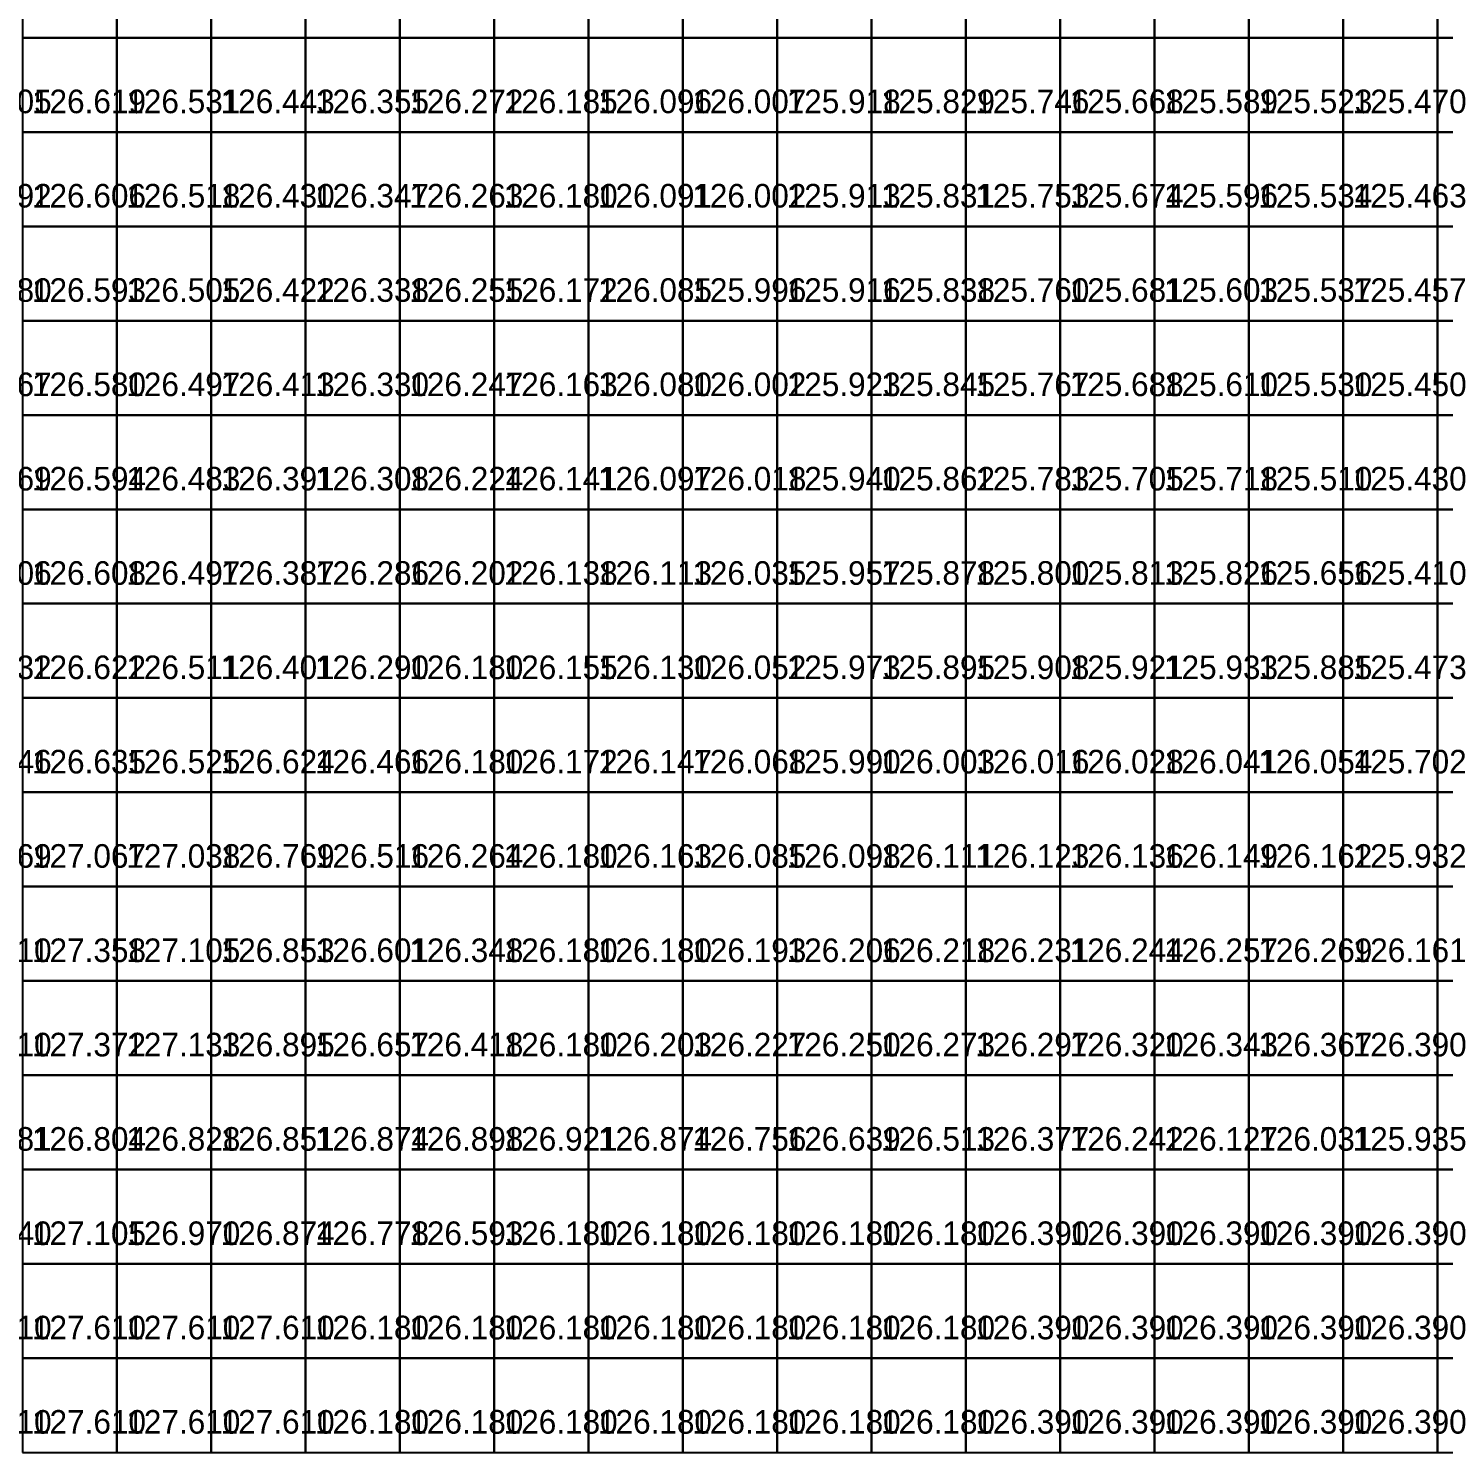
# Model space of a CAD drawing. Header units: metres. Extents: x 287857 to 287978, y 62957 to 63018.
# Drawn here: x 287947.99 to 287962.99, y 62956.83 to 62971.93 of the extents above; entities that cross this region are included whole.
import ezdxf

# ---------------------------------------------------------------- set-up
doc = ezdxf.new("R2010")
doc.units = ezdxf.units.M
for name, color, linetype, true_color in [('SURVEY-INTERP', 7, 'Continuous', 0x94a3b8), ('SURVEY-LEVEL-TXT', 7, 'Continuous', 0x4ade80), ('SURVEY-REAL', 7, 'Continuous', 0x4ade80)]:
    doc.layers.add(name, color=color, linetype=linetype, true_color=true_color)

msp = doc.modelspace()

# ---------------------------------------------------------------- linework, layer by layer
at = {"layer": 'SURVEY-INTERP'}
for points in [[(287947.925, 62971.831, 126.631), (287948.925, 62971.831, 126.631), (287948.925, 62972.831, 126.631), (287947.925, 62972.831, 126.631), (287947.925, 62971.831, 126.631)], [(287948.925, 62971.831, 126.544), (287949.925, 62971.831, 126.544), (287949.925, 62972.831, 126.544), (287948.925, 62972.831, 126.544), (287948.925, 62971.831, 126.544)], [(287949.925, 62971.831, 126.456), (287950.925, 62971.831, 126.456), (287950.925, 62972.831, 126.456), (287949.925, 62972.831, 126.456), (287949.925, 62971.831, 126.456)], [(287950.925, 62971.831, 126.368), (287951.925, 62971.831, 126.368), (287951.925, 62972.831, 126.368), (287950.925, 62972.831, 126.368), (287950.925, 62971.831, 126.368)], [(287952.925, 62971.831, 126.191), (287953.925, 62971.831, 126.191), (287953.925, 62972.831, 126.191), (287952.925, 62972.831, 126.191), (287952.925, 62971.831, 126.191)], [(287953.925, 62971.831, 126.102), (287954.925, 62971.831, 126.102), (287954.925, 62972.831, 126.102), (287953.925, 62972.831, 126.102), (287953.925, 62971.831, 126.102)], [(287954.925, 62971.831, 126.013), (287955.925, 62971.831, 126.013), (287955.925, 62972.831, 126.013), (287954.925, 62972.831, 126.013), (287954.925, 62971.831, 126.013)], [(287955.925, 62971.831, 125.924), (287956.925, 62971.831, 125.924), (287956.925, 62972.831, 125.924), (287955.925, 62972.831, 125.924), (287955.925, 62971.831, 125.924)], [(287956.925, 62971.831, 125.835), (287957.925, 62971.831, 125.835), (287957.925, 62972.831, 125.835), (287956.925, 62972.831, 125.835), (287956.925, 62971.831, 125.835)], [(287957.925, 62971.831, 125.746), (287958.925, 62971.831, 125.746), (287958.925, 62972.831, 125.746), (287957.925, 62972.831, 125.746), (287957.925, 62971.831, 125.746)], [(287958.925, 62971.831, 125.661), (287959.925, 62971.831, 125.661), (287959.925, 62972.831, 125.661), (287958.925, 62972.831, 125.661), (287958.925, 62971.831, 125.661)], [(287959.925, 62971.831, 125.582), (287960.925, 62971.831, 125.582), (287960.925, 62972.831, 125.582), (287959.925, 62972.831, 125.582), (287959.925, 62971.831, 125.582)], [(287960.925, 62971.831, 125.512), (287961.925, 62971.831, 125.512), (287961.925, 62972.831, 125.512), (287960.925, 62972.831, 125.512), (287960.925, 62971.831, 125.512)], [(287962.925, 62971.831, 125.382), (287963.925, 62971.831, 125.382), (287963.925, 62972.831, 125.382), (287962.925, 62972.831, 125.382), (287962.925, 62971.831, 125.382)], [(287947.925, 62970.831, 126.619), (287948.925, 62970.831, 126.619), (287948.925, 62971.831, 126.619), (287947.925, 62971.831, 126.619), (287947.925, 62970.831, 126.619)], [(287948.925, 62970.831, 126.531), (287949.925, 62970.831, 126.531), (287949.925, 62971.831, 126.531), (287948.925, 62971.831, 126.531), (287948.925, 62970.831, 126.531)], [(287949.925, 62970.831, 126.443), (287950.925, 62970.831, 126.443), (287950.925, 62971.831, 126.443), (287949.925, 62971.831, 126.443), (287949.925, 62970.831, 126.443)], [(287950.925, 62970.831, 126.355), (287951.925, 62970.831, 126.355), (287951.925, 62971.831, 126.355), (287950.925, 62971.831, 126.355), (287950.925, 62970.831, 126.355)], [(287951.925, 62970.831, 126.272), (287952.925, 62970.831, 126.272), (287952.925, 62971.831, 126.272), (287951.925, 62971.831, 126.272), (287951.925, 62970.831, 126.272)], [(287952.925, 62970.831, 126.185), (287953.925, 62970.831, 126.185), (287953.925, 62971.831, 126.185), (287952.925, 62971.831, 126.185), (287952.925, 62970.831, 126.185)], [(287953.925, 62970.831, 126.096), (287954.925, 62970.831, 126.096), (287954.925, 62971.831, 126.096), (287953.925, 62971.831, 126.096), (287953.925, 62970.831, 126.096)], [(287954.925, 62970.831, 126.007), (287955.925, 62970.831, 126.007), (287955.925, 62971.831, 126.007), (287954.925, 62971.831, 126.007), (287954.925, 62970.831, 126.007)], [(287955.925, 62970.831, 125.918), (287956.925, 62970.831, 125.918), (287956.925, 62971.831, 125.918), (287955.925, 62971.831, 125.918), (287955.925, 62970.831, 125.918)], [(287956.925, 62970.831, 125.829), (287957.925, 62970.831, 125.829), (287957.925, 62971.831, 125.829), (287956.925, 62971.831, 125.829), (287956.925, 62970.831, 125.829)], [(287957.925, 62970.831, 125.746), (287958.925, 62970.831, 125.746), (287958.925, 62971.831, 125.746), (287957.925, 62971.831, 125.746), (287957.925, 62970.831, 125.746)], [(287958.925, 62970.831, 125.668), (287959.925, 62970.831, 125.668), (287959.925, 62971.831, 125.668), (287958.925, 62971.831, 125.668), (287958.925, 62970.831, 125.668)], [(287959.925, 62970.831, 125.589), (287960.925, 62970.831, 125.589), (287960.925, 62971.831, 125.589), (287959.925, 62971.831, 125.589), (287959.925, 62970.831, 125.589)], [(287960.925, 62970.831, 125.523), (287961.925, 62970.831, 125.523), (287961.925, 62971.831, 125.523), (287960.925, 62971.831, 125.523), (287960.925, 62970.831, 125.523)], [(287962.925, 62970.831, 125.382), (287963.925, 62970.831, 125.382), (287963.925, 62971.831, 125.382), (287962.925, 62971.831, 125.382), (287962.925, 62970.831, 125.382)], [(287947.925, 62969.831, 126.606), (287948.925, 62969.831, 126.606), (287948.925, 62970.831, 126.606), (287947.925, 62970.831, 126.606), (287947.925, 62969.831, 126.606)], [(287948.925, 62969.831, 126.518), (287949.925, 62969.831, 126.518), (287949.925, 62970.831, 126.518), (287948.925, 62970.831, 126.518), (287948.925, 62969.831, 126.518)], [(287949.925, 62969.831, 126.43), (287950.925, 62969.831, 126.43), (287950.925, 62970.831, 126.43), (287949.925, 62970.831, 126.43), (287949.925, 62969.831, 126.43)], [(287950.925, 62969.831, 126.347), (287951.925, 62969.831, 126.347), (287951.925, 62970.831, 126.347), (287950.925, 62970.831, 126.347), (287950.925, 62969.831, 126.347)], [(287951.925, 62969.831, 126.263), (287952.925, 62969.831, 126.263), (287952.925, 62970.831, 126.263), (287951.925, 62970.831, 126.263), (287951.925, 62969.831, 126.263)], [(287952.925, 62969.831, 126.18), (287953.925, 62969.831, 126.18), (287953.925, 62970.831, 126.18), (287952.925, 62970.831, 126.18), (287952.925, 62969.831, 126.18)], [(287953.925, 62969.831, 126.091), (287954.925, 62969.831, 126.091), (287954.925, 62970.831, 126.091), (287953.925, 62970.831, 126.091), (287953.925, 62969.831, 126.091)], [(287954.925, 62969.831, 126.002), (287955.925, 62969.831, 126.002), (287955.925, 62970.831, 126.002), (287954.925, 62970.831, 126.002), (287954.925, 62969.831, 126.002)], [(287955.925, 62969.831, 125.913), (287956.925, 62969.831, 125.913), (287956.925, 62970.831, 125.913), (287955.925, 62970.831, 125.913), (287955.925, 62969.831, 125.913)], [(287956.925, 62969.831, 125.831), (287957.925, 62969.831, 125.831), (287957.925, 62970.831, 125.831), (287956.925, 62970.831, 125.831), (287956.925, 62969.831, 125.831)], [(287957.925, 62969.831, 125.753), (287958.925, 62969.831, 125.753), (287958.925, 62970.831, 125.753), (287957.925, 62970.831, 125.753), (287957.925, 62969.831, 125.753)], [(287958.925, 62969.831, 125.674), (287959.925, 62969.831, 125.674), (287959.925, 62970.831, 125.674), (287958.925, 62970.831, 125.674), (287958.925, 62969.831, 125.674)], [(287959.925, 62969.831, 125.596), (287960.925, 62969.831, 125.596), (287960.925, 62970.831, 125.596), (287959.925, 62970.831, 125.596), (287959.925, 62969.831, 125.596)], [(287960.925, 62969.831, 125.534), (287961.925, 62969.831, 125.534), (287961.925, 62970.831, 125.534), (287960.925, 62970.831, 125.534), (287960.925, 62969.831, 125.534)], [(287961.925, 62969.831, 125.463), (287962.925, 62969.831, 125.463), (287962.925, 62970.831, 125.463), (287961.925, 62970.831, 125.463), (287961.925, 62969.831, 125.463)], [(287962.925, 62969.831, 125.383), (287963.925, 62969.831, 125.383), (287963.925, 62970.831, 125.383), (287962.925, 62970.831, 125.383), (287962.925, 62969.831, 125.383)], [(287947.925, 62968.831, 126.593), (287948.925, 62968.831, 126.593), (287948.925, 62969.831, 126.593), (287947.925, 62969.831, 126.593), (287947.925, 62968.831, 126.593)], [(287948.925, 62968.831, 126.505), (287949.925, 62968.831, 126.505), (287949.925, 62969.831, 126.505), (287948.925, 62969.831, 126.505), (287948.925, 62968.831, 126.505)], [(287949.925, 62968.831, 126.422), (287950.925, 62968.831, 126.422), (287950.925, 62969.831, 126.422), (287949.925, 62969.831, 126.422), (287949.925, 62968.831, 126.422)], [(287950.925, 62968.831, 126.338), (287951.925, 62968.831, 126.338), (287951.925, 62969.831, 126.338), (287950.925, 62969.831, 126.338), (287950.925, 62968.831, 126.338)], [(287951.925, 62968.831, 126.255), (287952.925, 62968.831, 126.255), (287952.925, 62969.831, 126.255), (287951.925, 62969.831, 126.255), (287951.925, 62968.831, 126.255)], [(287952.925, 62968.831, 126.172), (287953.925, 62968.831, 126.172), (287953.925, 62969.831, 126.172), (287952.925, 62969.831, 126.172), (287952.925, 62968.831, 126.172)], [(287953.925, 62968.831, 126.085), (287954.925, 62968.831, 126.085), (287954.925, 62969.831, 126.085), (287953.925, 62969.831, 126.085), (287953.925, 62968.831, 126.085)], [(287954.925, 62968.831, 125.996), (287955.925, 62968.831, 125.996), (287955.925, 62969.831, 125.996), (287954.925, 62969.831, 125.996), (287954.925, 62968.831, 125.996)], [(287955.925, 62968.831, 125.916), (287956.925, 62968.831, 125.916), (287956.925, 62969.831, 125.916), (287955.925, 62969.831, 125.916), (287955.925, 62968.831, 125.916)], [(287956.925, 62968.831, 125.838), (287957.925, 62968.831, 125.838), (287957.925, 62969.831, 125.838), (287956.925, 62969.831, 125.838), (287956.925, 62968.831, 125.838)], [(287957.925, 62968.831, 125.76), (287958.925, 62968.831, 125.76), (287958.925, 62969.831, 125.76), (287957.925, 62969.831, 125.76), (287957.925, 62968.831, 125.76)], [(287958.925, 62968.831, 125.681), (287959.925, 62968.831, 125.681), (287959.925, 62969.831, 125.681), (287958.925, 62969.831, 125.681), (287958.925, 62968.831, 125.681)], [(287959.925, 62968.831, 125.603), (287960.925, 62968.831, 125.603), (287960.925, 62969.831, 125.603), (287959.925, 62969.831, 125.603), (287959.925, 62968.831, 125.603)], [(287960.925, 62968.831, 125.537), (287961.925, 62968.831, 125.537), (287961.925, 62969.831, 125.537), (287960.925, 62969.831, 125.537), (287960.925, 62968.831, 125.537)], [(287961.925, 62968.831, 125.457), (287962.925, 62968.831, 125.457), (287962.925, 62969.831, 125.457), (287961.925, 62969.831, 125.457), (287961.925, 62968.831, 125.457)], [(287962.925, 62968.831, 125.377), (287963.925, 62968.831, 125.377), (287963.925, 62969.831, 125.377), (287962.925, 62969.831, 125.377), (287962.925, 62968.831, 125.377)], [(287948.925, 62967.831, 126.497), (287949.925, 62967.831, 126.497), (287949.925, 62968.831, 126.497), (287948.925, 62968.831, 126.497), (287948.925, 62967.831, 126.497)], [(287949.925, 62967.831, 126.413), (287950.925, 62967.831, 126.413), (287950.925, 62968.831, 126.413), (287949.925, 62968.831, 126.413), (287949.925, 62967.831, 126.413)], [(287950.925, 62967.831, 126.33), (287951.925, 62967.831, 126.33), (287951.925, 62968.831, 126.33), (287950.925, 62968.831, 126.33), (287950.925, 62967.831, 126.33)], [(287951.925, 62967.831, 126.247), (287952.925, 62967.831, 126.247), (287952.925, 62968.831, 126.247), (287951.925, 62968.831, 126.247), (287951.925, 62967.831, 126.247)], [(287952.925, 62967.831, 126.163), (287953.925, 62967.831, 126.163), (287953.925, 62968.831, 126.163), (287952.925, 62968.831, 126.163), (287952.925, 62967.831, 126.163)], [(287954.925, 62967.831, 126.002), (287955.925, 62967.831, 126.002), (287955.925, 62968.831, 126.002), (287954.925, 62968.831, 126.002), (287954.925, 62967.831, 126.002)], [(287955.925, 62967.831, 125.923), (287956.925, 62967.831, 125.923), (287956.925, 62968.831, 125.923), (287955.925, 62968.831, 125.923), (287955.925, 62967.831, 125.923)], [(287956.925, 62967.831, 125.845), (287957.925, 62967.831, 125.845), (287957.925, 62968.831, 125.845), (287956.925, 62968.831, 125.845), (287956.925, 62967.831, 125.845)], [(287957.925, 62967.831, 125.767), (287958.925, 62967.831, 125.767), (287958.925, 62968.831, 125.767), (287957.925, 62968.831, 125.767), (287957.925, 62967.831, 125.767)], [(287958.925, 62967.831, 125.688), (287959.925, 62967.831, 125.688), (287959.925, 62968.831, 125.688), (287958.925, 62968.831, 125.688), (287958.925, 62967.831, 125.688)], [(287960.925, 62967.831, 125.53), (287961.925, 62967.831, 125.53), (287961.925, 62968.831, 125.53), (287960.925, 62968.831, 125.53), (287960.925, 62967.831, 125.53)], [(287961.925, 62967.831, 125.45), (287962.925, 62967.831, 125.45), (287962.925, 62968.831, 125.45), (287961.925, 62968.831, 125.45), (287961.925, 62967.831, 125.45)], [(287962.925, 62967.831, 125.37), (287963.925, 62967.831, 125.37), (287963.925, 62968.831, 125.37), (287962.925, 62968.831, 125.37), (287962.925, 62967.831, 125.37)], [(287947.925, 62966.831, 126.594), (287948.925, 62966.831, 126.594), (287948.925, 62967.831, 126.594), (287947.925, 62967.831, 126.594), (287947.925, 62966.831, 126.594)], [(287948.925, 62966.831, 126.483), (287949.925, 62966.831, 126.483), (287949.925, 62967.831, 126.483), (287948.925, 62967.831, 126.483), (287948.925, 62966.831, 126.483)], [(287949.925, 62966.831, 126.391), (287950.925, 62966.831, 126.391), (287950.925, 62967.831, 126.391), (287949.925, 62967.831, 126.391), (287949.925, 62966.831, 126.391)], [(287950.925, 62966.831, 126.308), (287951.925, 62966.831, 126.308), (287951.925, 62967.831, 126.308), (287950.925, 62967.831, 126.308), (287950.925, 62966.831, 126.308)], [(287951.925, 62966.831, 126.224), (287952.925, 62966.831, 126.224), (287952.925, 62967.831, 126.224), (287951.925, 62967.831, 126.224), (287951.925, 62966.831, 126.224)], [(287952.925, 62966.831, 126.141), (287953.925, 62966.831, 126.141), (287953.925, 62967.831, 126.141), (287952.925, 62967.831, 126.141), (287952.925, 62966.831, 126.141)], [(287953.925, 62966.831, 126.097), (287954.925, 62966.831, 126.097), (287954.925, 62967.831, 126.097), (287953.925, 62967.831, 126.097), (287953.925, 62966.831, 126.097)], [(287954.925, 62966.831, 126.018), (287955.925, 62966.831, 126.018), (287955.925, 62967.831, 126.018), (287954.925, 62967.831, 126.018), (287954.925, 62966.831, 126.018)], [(287955.925, 62966.831, 125.94), (287956.925, 62966.831, 125.94), (287956.925, 62967.831, 125.94), (287955.925, 62967.831, 125.94), (287955.925, 62966.831, 125.94)], [(287956.925, 62966.831, 125.862), (287957.925, 62966.831, 125.862), (287957.925, 62967.831, 125.862), (287956.925, 62967.831, 125.862), (287956.925, 62966.831, 125.862)], [(287957.925, 62966.831, 125.783), (287958.925, 62966.831, 125.783), (287958.925, 62967.831, 125.783), (287957.925, 62967.831, 125.783), (287957.925, 62966.831, 125.783)], [(287958.925, 62966.831, 125.705), (287959.925, 62966.831, 125.705), (287959.925, 62967.831, 125.705), (287958.925, 62967.831, 125.705), (287958.925, 62966.831, 125.705)], [(287959.925, 62966.831, 125.718), (287960.925, 62966.831, 125.718), (287960.925, 62967.831, 125.718), (287959.925, 62967.831, 125.718), (287959.925, 62966.831, 125.718)], [(287960.925, 62966.831, 125.51), (287961.925, 62966.831, 125.51), (287961.925, 62967.831, 125.51), (287960.925, 62967.831, 125.51), (287960.925, 62966.831, 125.51)], [(287961.925, 62966.831, 125.43), (287962.925, 62966.831, 125.43), (287962.925, 62967.831, 125.43), (287961.925, 62967.831, 125.43), (287961.925, 62966.831, 125.43)], [(287962.925, 62966.831, 125.35), (287963.925, 62966.831, 125.35), (287963.925, 62967.831, 125.35), (287962.925, 62967.831, 125.35), (287962.925, 62966.831, 125.35)], [(287947.925, 62965.831, 126.608), (287948.925, 62965.831, 126.608), (287948.925, 62966.831, 126.608), (287947.925, 62966.831, 126.608), (287947.925, 62965.831, 126.608)], [(287948.925, 62965.831, 126.497), (287949.925, 62965.831, 126.497), (287949.925, 62966.831, 126.497), (287948.925, 62966.831, 126.497), (287948.925, 62965.831, 126.497)], [(287949.925, 62965.831, 126.387), (287950.925, 62965.831, 126.387), (287950.925, 62966.831, 126.387), (287949.925, 62966.831, 126.387), (287949.925, 62965.831, 126.387)], [(287950.925, 62965.831, 126.286), (287951.925, 62965.831, 126.286), (287951.925, 62966.831, 126.286), (287950.925, 62966.831, 126.286), (287950.925, 62965.831, 126.286)], [(287951.925, 62965.831, 126.202), (287952.925, 62965.831, 126.202), (287952.925, 62966.831, 126.202), (287951.925, 62966.831, 126.202), (287951.925, 62965.831, 126.202)], [(287952.925, 62965.831, 126.138), (287953.925, 62965.831, 126.138), (287953.925, 62966.831, 126.138), (287952.925, 62966.831, 126.138), (287952.925, 62965.831, 126.138)], [(287953.925, 62965.831, 126.113), (287954.925, 62965.831, 126.113), (287954.925, 62966.831, 126.113), (287953.925, 62966.831, 126.113), (287953.925, 62965.831, 126.113)], [(287954.925, 62965.831, 126.035), (287955.925, 62965.831, 126.035), (287955.925, 62966.831, 126.035), (287954.925, 62966.831, 126.035), (287954.925, 62965.831, 126.035)], [(287955.925, 62965.831, 125.957), (287956.925, 62965.831, 125.957), (287956.925, 62966.831, 125.957), (287955.925, 62966.831, 125.957), (287955.925, 62965.831, 125.957)], [(287956.925, 62965.831, 125.878), (287957.925, 62965.831, 125.878), (287957.925, 62966.831, 125.878), (287956.925, 62966.831, 125.878), (287956.925, 62965.831, 125.878)], [(287957.925, 62965.831, 125.8), (287958.925, 62965.831, 125.8), (287958.925, 62966.831, 125.8), (287957.925, 62966.831, 125.8), (287957.925, 62965.831, 125.8)], [(287958.925, 62965.831, 125.813), (287959.925, 62965.831, 125.813), (287959.925, 62966.831, 125.813), (287958.925, 62966.831, 125.813), (287958.925, 62965.831, 125.813)], [(287959.925, 62965.831, 125.826), (287960.925, 62965.831, 125.826), (287960.925, 62966.831, 125.826), (287959.925, 62966.831, 125.826), (287959.925, 62965.831, 125.826)], [(287960.925, 62965.831, 125.656), (287961.925, 62965.831, 125.656), (287961.925, 62966.831, 125.656), (287960.925, 62966.831, 125.656), (287960.925, 62965.831, 125.656)], [(287961.925, 62965.831, 125.41), (287962.925, 62965.831, 125.41), (287962.925, 62966.831, 125.41), (287961.925, 62966.831, 125.41), (287961.925, 62965.831, 125.41)], [(287962.925, 62965.831, 125.33), (287963.925, 62965.831, 125.33), (287963.925, 62966.831, 125.33), (287962.925, 62966.831, 125.33), (287962.925, 62965.831, 125.33)], [(287947.925, 62964.831, 126.622), (287948.925, 62964.831, 126.622), (287948.925, 62965.831, 126.622), (287947.925, 62965.831, 126.622), (287947.925, 62964.831, 126.622)], [(287948.925, 62964.831, 126.511), (287949.925, 62964.831, 126.511), (287949.925, 62965.831, 126.511), (287948.925, 62965.831, 126.511), (287948.925, 62964.831, 126.511)], [(287949.925, 62964.831, 126.401), (287950.925, 62964.831, 126.401), (287950.925, 62965.831, 126.401), (287949.925, 62965.831, 126.401), (287949.925, 62964.831, 126.401)], [(287950.925, 62964.831, 126.29), (287951.925, 62964.831, 126.29), (287951.925, 62965.831, 126.29), (287950.925, 62965.831, 126.29), (287950.925, 62964.831, 126.29)], [(287952.925, 62964.831, 126.155), (287953.925, 62964.831, 126.155), (287953.925, 62965.831, 126.155), (287952.925, 62965.831, 126.155), (287952.925, 62964.831, 126.155)], [(287953.925, 62964.831, 126.13), (287954.925, 62964.831, 126.13), (287954.925, 62965.831, 126.13), (287953.925, 62965.831, 126.13), (287953.925, 62964.831, 126.13)], [(287954.925, 62964.831, 126.052), (287955.925, 62964.831, 126.052), (287955.925, 62965.831, 126.052), (287954.925, 62965.831, 126.052), (287954.925, 62964.831, 126.052)], [(287955.925, 62964.831, 125.973), (287956.925, 62964.831, 125.973), (287956.925, 62965.831, 125.973), (287955.925, 62965.831, 125.973), (287955.925, 62964.831, 125.973)], [(287956.925, 62964.831, 125.895), (287957.925, 62964.831, 125.895), (287957.925, 62965.831, 125.895), (287956.925, 62965.831, 125.895), (287956.925, 62964.831, 125.895)], [(287957.925, 62964.831, 125.908), (287958.925, 62964.831, 125.908), (287958.925, 62965.831, 125.908), (287957.925, 62965.831, 125.908), (287957.925, 62964.831, 125.908)], [(287958.925, 62964.831, 125.921), (287959.925, 62964.831, 125.921), (287959.925, 62965.831, 125.921), (287958.925, 62965.831, 125.921), (287958.925, 62964.831, 125.921)], [(287959.925, 62964.831, 125.933), (287960.925, 62964.831, 125.933), (287960.925, 62965.831, 125.933), (287959.925, 62965.831, 125.933), (287959.925, 62964.831, 125.933)], [(287960.925, 62964.831, 125.885), (287961.925, 62964.831, 125.885), (287961.925, 62965.831, 125.885), (287960.925, 62965.831, 125.885), (287960.925, 62964.831, 125.885)], [(287961.925, 62964.831, 125.473), (287962.925, 62964.831, 125.473), (287962.925, 62965.831, 125.473), (287961.925, 62965.831, 125.473), (287961.925, 62964.831, 125.473)], [(287962.925, 62964.831, 125.31), (287963.925, 62964.831, 125.31), (287963.925, 62965.831, 125.31), (287962.925, 62965.831, 125.31), (287962.925, 62964.831, 125.31)], [(287947.925, 62963.831, 126.635), (287948.925, 62963.831, 126.635), (287948.925, 62964.831, 126.635), (287947.925, 62964.831, 126.635), (287947.925, 62963.831, 126.635)], [(287948.925, 62963.831, 126.525), (287949.925, 62963.831, 126.525), (287949.925, 62964.831, 126.525), (287948.925, 62964.831, 126.525), (287948.925, 62963.831, 126.525)], [(287949.925, 62963.831, 126.624), (287950.925, 62963.831, 126.624), (287950.925, 62964.831, 126.624), (287949.925, 62964.831, 126.624), (287949.925, 62963.831, 126.624)], [(287950.925, 62963.831, 126.466), (287951.925, 62963.831, 126.466), (287951.925, 62964.831, 126.466), (287950.925, 62964.831, 126.466), (287950.925, 62963.831, 126.466)], [(287952.925, 62963.831, 126.172), (287953.925, 62963.831, 126.172), (287953.925, 62964.831, 126.172), (287952.925, 62964.831, 126.172), (287952.925, 62963.831, 126.172)], [(287953.925, 62963.831, 126.147), (287954.925, 62963.831, 126.147), (287954.925, 62964.831, 126.147), (287953.925, 62964.831, 126.147), (287953.925, 62963.831, 126.147)], [(287954.925, 62963.831, 126.068), (287955.925, 62963.831, 126.068), (287955.925, 62964.831, 126.068), (287954.925, 62964.831, 126.068), (287954.925, 62963.831, 126.068)], [(287955.925, 62963.831, 125.99), (287956.925, 62963.831, 125.99), (287956.925, 62964.831, 125.99), (287955.925, 62964.831, 125.99), (287955.925, 62963.831, 125.99)], [(287956.925, 62963.831, 126.003), (287957.925, 62963.831, 126.003), (287957.925, 62964.831, 126.003), (287956.925, 62964.831, 126.003), (287956.925, 62963.831, 126.003)], [(287957.925, 62963.831, 126.016), (287958.925, 62963.831, 126.016), (287958.925, 62964.831, 126.016), (287957.925, 62964.831, 126.016), (287957.925, 62963.831, 126.016)], [(287958.925, 62963.831, 126.028), (287959.925, 62963.831, 126.028), (287959.925, 62964.831, 126.028), (287958.925, 62964.831, 126.028), (287958.925, 62963.831, 126.028)], [(287959.925, 62963.831, 126.041), (287960.925, 62963.831, 126.041), (287960.925, 62964.831, 126.041), (287959.925, 62964.831, 126.041), (287959.925, 62963.831, 126.041)], [(287960.925, 62963.831, 126.054), (287961.925, 62963.831, 126.054), (287961.925, 62964.831, 126.054), (287960.925, 62964.831, 126.054), (287960.925, 62963.831, 126.054)], [(287961.925, 62963.831, 125.702), (287962.925, 62963.831, 125.702), (287962.925, 62964.831, 125.702), (287961.925, 62964.831, 125.702), (287961.925, 62963.831, 125.702)], [(287947.925, 62962.831, 127.067), (287948.925, 62962.831, 127.067), (287948.925, 62963.831, 127.067), (287947.925, 62963.831, 127.067), (287947.925, 62962.831, 127.067)], [(287948.925, 62962.831, 127.038), (287949.925, 62962.831, 127.038), (287949.925, 62963.831, 127.038), (287948.925, 62963.831, 127.038), (287948.925, 62962.831, 127.038)], [(287949.925, 62962.831, 126.769), (287950.925, 62962.831, 126.769), (287950.925, 62963.831, 126.769), (287949.925, 62963.831, 126.769), (287949.925, 62962.831, 126.769)], [(287950.925, 62962.831, 126.516), (287951.925, 62962.831, 126.516), (287951.925, 62963.831, 126.516), (287950.925, 62963.831, 126.516), (287950.925, 62962.831, 126.516)], [(287951.925, 62962.831, 126.264), (287952.925, 62962.831, 126.264), (287952.925, 62963.831, 126.264), (287951.925, 62963.831, 126.264), (287951.925, 62962.831, 126.264)], [(287952.925, 62962.831, 126.18), (287953.925, 62962.831, 126.18), (287953.925, 62963.831, 126.18), (287952.925, 62963.831, 126.18), (287952.925, 62962.831, 126.18)], [(287953.925, 62962.831, 126.163), (287954.925, 62962.831, 126.163), (287954.925, 62963.831, 126.163), (287953.925, 62963.831, 126.163), (287953.925, 62962.831, 126.163)], [(287954.925, 62962.831, 126.085), (287955.925, 62962.831, 126.085), (287955.925, 62963.831, 126.085), (287954.925, 62963.831, 126.085), (287954.925, 62962.831, 126.085)], [(287955.925, 62962.831, 126.098), (287956.925, 62962.831, 126.098), (287956.925, 62963.831, 126.098), (287955.925, 62963.831, 126.098), (287955.925, 62962.831, 126.098)], [(287956.925, 62962.831, 126.111), (287957.925, 62962.831, 126.111), (287957.925, 62963.831, 126.111), (287956.925, 62963.831, 126.111), (287956.925, 62962.831, 126.111)], [(287957.925, 62962.831, 126.123), (287958.925, 62962.831, 126.123), (287958.925, 62963.831, 126.123), (287957.925, 62963.831, 126.123), (287957.925, 62962.831, 126.123)], [(287958.925, 62962.831, 126.136), (287959.925, 62962.831, 126.136), (287959.925, 62963.831, 126.136), (287958.925, 62963.831, 126.136), (287958.925, 62962.831, 126.136)], [(287959.925, 62962.831, 126.149), (287960.925, 62962.831, 126.149), (287960.925, 62963.831, 126.149), (287959.925, 62963.831, 126.149), (287959.925, 62962.831, 126.149)], [(287960.925, 62962.831, 126.162), (287961.925, 62962.831, 126.162), (287961.925, 62963.831, 126.162), (287960.925, 62963.831, 126.162), (287960.925, 62962.831, 126.162)], [(287961.925, 62962.831, 125.932), (287962.925, 62962.831, 125.932), (287962.925, 62963.831, 125.932), (287961.925, 62963.831, 125.932), (287961.925, 62962.831, 125.932)], [(287962.925, 62962.831, 125.405), (287963.925, 62962.831, 125.405), (287963.925, 62963.831, 125.405), (287962.925, 62963.831, 125.405), (287962.925, 62962.831, 125.405)], [(287947.925, 62961.831, 127.358), (287948.925, 62961.831, 127.358), (287948.925, 62962.831, 127.358), (287947.925, 62962.831, 127.358), (287947.925, 62961.831, 127.358)], [(287948.925, 62961.831, 127.105), (287949.925, 62961.831, 127.105), (287949.925, 62962.831, 127.105), (287948.925, 62962.831, 127.105), (287948.925, 62961.831, 127.105)], [(287949.925, 62961.831, 126.853), (287950.925, 62961.831, 126.853), (287950.925, 62962.831, 126.853), (287949.925, 62962.831, 126.853), (287949.925, 62961.831, 126.853)], [(287950.925, 62961.831, 126.601), (287951.925, 62961.831, 126.601), (287951.925, 62962.831, 126.601), (287950.925, 62962.831, 126.601), (287950.925, 62961.831, 126.601)], [(287951.925, 62961.831, 126.348), (287952.925, 62961.831, 126.348), (287952.925, 62962.831, 126.348), (287951.925, 62962.831, 126.348), (287951.925, 62961.831, 126.348)], [(287952.925, 62961.831, 126.18), (287953.925, 62961.831, 126.18), (287953.925, 62962.831, 126.18), (287952.925, 62962.831, 126.18), (287952.925, 62961.831, 126.18)], [(287954.925, 62961.831, 126.193), (287955.925, 62961.831, 126.193), (287955.925, 62962.831, 126.193), (287954.925, 62962.831, 126.193), (287954.925, 62961.831, 126.193)], [(287955.925, 62961.831, 126.206), (287956.925, 62961.831, 126.206), (287956.925, 62962.831, 126.206), (287955.925, 62962.831, 126.206), (287955.925, 62961.831, 126.206)], [(287956.925, 62961.831, 126.218), (287957.925, 62961.831, 126.218), (287957.925, 62962.831, 126.218), (287956.925, 62962.831, 126.218), (287956.925, 62961.831, 126.218)], [(287957.925, 62961.831, 126.231), (287958.925, 62961.831, 126.231), (287958.925, 62962.831, 126.231), (287957.925, 62962.831, 126.231), (287957.925, 62961.831, 126.231)], [(287958.925, 62961.831, 126.244), (287959.925, 62961.831, 126.244), (287959.925, 62962.831, 126.244), (287958.925, 62962.831, 126.244), (287958.925, 62961.831, 126.244)], [(287959.925, 62961.831, 126.257), (287960.925, 62961.831, 126.257), (287960.925, 62962.831, 126.257), (287959.925, 62962.831, 126.257), (287959.925, 62961.831, 126.257)], [(287960.925, 62961.831, 126.269), (287961.925, 62961.831, 126.269), (287961.925, 62962.831, 126.269), (287960.925, 62962.831, 126.269), (287960.925, 62961.831, 126.269)], [(287961.925, 62961.831, 126.161), (287962.925, 62961.831, 126.161), (287962.925, 62962.831, 126.161), (287961.925, 62962.831, 126.161), (287961.925, 62961.831, 126.161)], [(287947.925, 62960.831, 127.372), (287948.925, 62960.831, 127.372), (287948.925, 62961.831, 127.372), (287947.925, 62961.831, 127.372), (287947.925, 62960.831, 127.372)], [(287948.925, 62960.831, 127.133), (287949.925, 62960.831, 127.133), (287949.925, 62961.831, 127.133), (287948.925, 62961.831, 127.133), (287948.925, 62960.831, 127.133)], [(287949.925, 62960.831, 126.895), (287950.925, 62960.831, 126.895), (287950.925, 62961.831, 126.895), (287949.925, 62961.831, 126.895), (287949.925, 62960.831, 126.895)], [(287950.925, 62960.831, 126.657), (287951.925, 62960.831, 126.657), (287951.925, 62961.831, 126.657), (287950.925, 62961.831, 126.657), (287950.925, 62960.831, 126.657)], [(287951.925, 62960.831, 126.418), (287952.925, 62960.831, 126.418), (287952.925, 62961.831, 126.418), (287951.925, 62961.831, 126.418), (287951.925, 62960.831, 126.418)], [(287953.925, 62960.831, 126.203), (287954.925, 62960.831, 126.203), (287954.925, 62961.831, 126.203), (287953.925, 62961.831, 126.203), (287953.925, 62960.831, 126.203)], [(287954.925, 62960.831, 126.227), (287955.925, 62960.831, 126.227), (287955.925, 62961.831, 126.227), (287954.925, 62961.831, 126.227), (287954.925, 62960.831, 126.227)], [(287955.925, 62960.831, 126.25), (287956.925, 62960.831, 126.25), (287956.925, 62961.831, 126.25), (287955.925, 62961.831, 126.25), (287955.925, 62960.831, 126.25)], [(287956.925, 62960.831, 126.273), (287957.925, 62960.831, 126.273), (287957.925, 62961.831, 126.273), (287956.925, 62961.831, 126.273), (287956.925, 62960.831, 126.273)], [(287957.925, 62960.831, 126.297), (287958.925, 62960.831, 126.297), (287958.925, 62961.831, 126.297), (287957.925, 62961.831, 126.297), (287957.925, 62960.831, 126.297)], [(287958.925, 62960.831, 126.32), (287959.925, 62960.831, 126.32), (287959.925, 62961.831, 126.32), (287958.925, 62961.831, 126.32), (287958.925, 62960.831, 126.32)], [(287959.925, 62960.831, 126.343), (287960.925, 62960.831, 126.343), (287960.925, 62961.831, 126.343), (287959.925, 62961.831, 126.343), (287959.925, 62960.831, 126.343)], [(287960.925, 62960.831, 126.367), (287961.925, 62960.831, 126.367), (287961.925, 62961.831, 126.367), (287960.925, 62961.831, 126.367), (287960.925, 62960.831, 126.367)], [(287962.925, 62960.831, 126.273), (287963.925, 62960.831, 126.273), (287963.925, 62961.831, 126.273), (287962.925, 62961.831, 126.273), (287962.925, 62960.831, 126.273)], [(287947.925, 62959.831, 126.804), (287948.925, 62959.831, 126.804), (287948.925, 62960.831, 126.804), (287947.925, 62960.831, 126.804), (287947.925, 62959.831, 126.804)], [(287948.925, 62959.831, 126.828), (287949.925, 62959.831, 126.828), (287949.925, 62960.831, 126.828), (287948.925, 62960.831, 126.828), (287948.925, 62959.831, 126.828)], [(287949.925, 62959.831, 126.851), (287950.925, 62959.831, 126.851), (287950.925, 62960.831, 126.851), (287949.925, 62960.831, 126.851), (287949.925, 62959.831, 126.851)], [(287950.925, 62959.831, 126.874), (287951.925, 62959.831, 126.874), (287951.925, 62960.831, 126.874), (287950.925, 62960.831, 126.874), (287950.925, 62959.831, 126.874)], [(287951.925, 62959.831, 126.898), (287952.925, 62959.831, 126.898), (287952.925, 62960.831, 126.898), (287951.925, 62960.831, 126.898), (287951.925, 62959.831, 126.898)], [(287952.925, 62959.831, 126.921), (287953.925, 62959.831, 126.921), (287953.925, 62960.831, 126.921), (287952.925, 62960.831, 126.921), (287952.925, 62959.831, 126.921)], [(287953.925, 62959.831, 126.874), (287954.925, 62959.831, 126.874), (287954.925, 62960.831, 126.874), (287953.925, 62960.831, 126.874), (287953.925, 62959.831, 126.874)], [(287954.925, 62959.831, 126.756), (287955.925, 62959.831, 126.756), (287955.925, 62960.831, 126.756), (287954.925, 62960.831, 126.756), (287954.925, 62959.831, 126.756)], [(287955.925, 62959.831, 126.639), (287956.925, 62959.831, 126.639), (287956.925, 62960.831, 126.639), (287955.925, 62960.831, 126.639), (287955.925, 62959.831, 126.639)], [(287956.925, 62959.831, 126.513), (287957.925, 62959.831, 126.513), (287957.925, 62960.831, 126.513), (287956.925, 62960.831, 126.513), (287956.925, 62959.831, 126.513)], [(287957.925, 62959.831, 126.377), (287958.925, 62959.831, 126.377), (287958.925, 62960.831, 126.377), (287957.925, 62960.831, 126.377), (287957.925, 62959.831, 126.377)], [(287958.925, 62959.831, 126.242), (287959.925, 62959.831, 126.242), (287959.925, 62960.831, 126.242), (287958.925, 62960.831, 126.242), (287958.925, 62959.831, 126.242)], [(287959.925, 62959.831, 126.127), (287960.925, 62959.831, 126.127), (287960.925, 62960.831, 126.127), (287959.925, 62960.831, 126.127), (287959.925, 62959.831, 126.127)], [(287960.925, 62959.831, 126.031), (287961.925, 62959.831, 126.031), (287961.925, 62960.831, 126.031), (287960.925, 62960.831, 126.031), (287960.925, 62959.831, 126.031)], [(287961.925, 62959.831, 125.935), (287962.925, 62959.831, 125.935), (287962.925, 62960.831, 125.935), (287961.925, 62960.831, 125.935), (287961.925, 62959.831, 125.935)], [(287962.925, 62959.831, 125.839), (287963.925, 62959.831, 125.839), (287963.925, 62960.831, 125.839), (287962.925, 62960.831, 125.839), (287962.925, 62959.831, 125.839)], [(287947.925, 62958.831, 127.105), (287948.925, 62958.831, 127.105), (287948.925, 62959.831, 127.105), (287947.925, 62959.831, 127.105), (287947.925, 62958.831, 127.105)], [(287948.925, 62958.831, 126.97), (287949.925, 62958.831, 126.97), (287949.925, 62959.831, 126.97), (287948.925, 62959.831, 126.97), (287948.925, 62958.831, 126.97)], [(287949.925, 62958.831, 126.874), (287950.925, 62958.831, 126.874), (287950.925, 62959.831, 126.874), (287949.925, 62959.831, 126.874), (287949.925, 62958.831, 126.874)], [(287950.925, 62958.831, 126.778), (287951.925, 62958.831, 126.778), (287951.925, 62959.831, 126.778), (287950.925, 62959.831, 126.778), (287950.925, 62958.831, 126.778)], [(287951.925, 62958.831, 126.593), (287952.925, 62958.831, 126.593), (287952.925, 62959.831, 126.593), (287951.925, 62959.831, 126.593), (287951.925, 62958.831, 126.593)], [(287952.925, 62958.831, 126.18), (287953.925, 62958.831, 126.18), (287953.925, 62959.831, 126.18), (287952.925, 62959.831, 126.18), (287952.925, 62958.831, 126.18)], [(287953.925, 62958.831, 126.18), (287954.925, 62958.831, 126.18), (287954.925, 62959.831, 126.18), (287953.925, 62959.831, 126.18), (287953.925, 62958.831, 126.18)], [(287954.925, 62958.831, 126.18), (287955.925, 62958.831, 126.18), (287955.925, 62959.831, 126.18), (287954.925, 62959.831, 126.18), (287954.925, 62958.831, 126.18)], [(287955.925, 62958.831, 126.18), (287956.925, 62958.831, 126.18), (287956.925, 62959.831, 126.18), (287955.925, 62959.831, 126.18), (287955.925, 62958.831, 126.18)], [(287956.925, 62958.831, 126.18), (287957.925, 62958.831, 126.18), (287957.925, 62959.831, 126.18), (287956.925, 62959.831, 126.18), (287956.925, 62958.831, 126.18)], [(287957.925, 62958.831, 126.39), (287958.925, 62958.831, 126.39), (287958.925, 62959.831, 126.39), (287957.925, 62959.831, 126.39), (287957.925, 62958.831, 126.39)], [(287958.925, 62958.831, 126.39), (287959.925, 62958.831, 126.39), (287959.925, 62959.831, 126.39), (287958.925, 62959.831, 126.39), (287958.925, 62958.831, 126.39)], [(287959.925, 62958.831, 126.39), (287960.925, 62958.831, 126.39), (287960.925, 62959.831, 126.39), (287959.925, 62959.831, 126.39), (287959.925, 62958.831, 126.39)], [(287960.925, 62958.831, 126.39), (287961.925, 62958.831, 126.39), (287961.925, 62959.831, 126.39), (287960.925, 62959.831, 126.39), (287960.925, 62958.831, 126.39)], [(287961.925, 62958.831, 126.39), (287962.925, 62958.831, 126.39), (287962.925, 62959.831, 126.39), (287961.925, 62959.831, 126.39), (287961.925, 62958.831, 126.39)], [(287962.925, 62958.831, 126.39), (287963.925, 62958.831, 126.39), (287963.925, 62959.831, 126.39), (287962.925, 62959.831, 126.39), (287962.925, 62958.831, 126.39)], [(287947.925, 62957.831, 127.61), (287948.925, 62957.831, 127.61), (287948.925, 62958.831, 127.61), (287947.925, 62958.831, 127.61), (287947.925, 62957.831, 127.61)], [(287948.925, 62957.831, 127.61), (287949.925, 62957.831, 127.61), (287949.925, 62958.831, 127.61), (287948.925, 62958.831, 127.61), (287948.925, 62957.831, 127.61)], [(287949.925, 62957.831, 127.61), (287950.925, 62957.831, 127.61), (287950.925, 62958.831, 127.61), (287949.925, 62958.831, 127.61), (287949.925, 62957.831, 127.61)], [(287950.925, 62957.831, 126.18), (287951.925, 62957.831, 126.18), (287951.925, 62958.831, 126.18), (287950.925, 62958.831, 126.18), (287950.925, 62957.831, 126.18)], [(287951.925, 62957.831, 126.18), (287952.925, 62957.831, 126.18), (287952.925, 62958.831, 126.18), (287951.925, 62958.831, 126.18), (287951.925, 62957.831, 126.18)], [(287952.925, 62957.831, 126.18), (287953.925, 62957.831, 126.18), (287953.925, 62958.831, 126.18), (287952.925, 62958.831, 126.18), (287952.925, 62957.831, 126.18)], [(287953.925, 62957.831, 126.18), (287954.925, 62957.831, 126.18), (287954.925, 62958.831, 126.18), (287953.925, 62958.831, 126.18), (287953.925, 62957.831, 126.18)], [(287954.925, 62957.831, 126.18), (287955.925, 62957.831, 126.18), (287955.925, 62958.831, 126.18), (287954.925, 62958.831, 126.18), (287954.925, 62957.831, 126.18)], [(287955.925, 62957.831, 126.18), (287956.925, 62957.831, 126.18), (287956.925, 62958.831, 126.18), (287955.925, 62958.831, 126.18), (287955.925, 62957.831, 126.18)], [(287956.925, 62957.831, 126.18), (287957.925, 62957.831, 126.18), (287957.925, 62958.831, 126.18), (287956.925, 62958.831, 126.18), (287956.925, 62957.831, 126.18)], [(287957.925, 62957.831, 126.39), (287958.925, 62957.831, 126.39), (287958.925, 62958.831, 126.39), (287957.925, 62958.831, 126.39), (287957.925, 62957.831, 126.39)], [(287958.925, 62957.831, 126.39), (287959.925, 62957.831, 126.39), (287959.925, 62958.831, 126.39), (287958.925, 62958.831, 126.39), (287958.925, 62957.831, 126.39)], [(287959.925, 62957.831, 126.39), (287960.925, 62957.831, 126.39), (287960.925, 62958.831, 126.39), (287959.925, 62958.831, 126.39), (287959.925, 62957.831, 126.39)], [(287960.925, 62957.831, 126.39), (287961.925, 62957.831, 126.39), (287961.925, 62958.831, 126.39), (287960.925, 62958.831, 126.39), (287960.925, 62957.831, 126.39)], [(287961.925, 62957.831, 126.39), (287962.925, 62957.831, 126.39), (287962.925, 62958.831, 126.39), (287961.925, 62958.831, 126.39), (287961.925, 62957.831, 126.39)], [(287962.925, 62957.831, 126.39), (287963.925, 62957.831, 126.39), (287963.925, 62958.831, 126.39), (287962.925, 62958.831, 126.39), (287962.925, 62957.831, 126.39)], [(287947.925, 62956.831, 127.61), (287948.925, 62956.831, 127.61), (287948.925, 62957.831, 127.61), (287947.925, 62957.831, 127.61), (287947.925, 62956.831, 127.61)], [(287948.925, 62956.831, 127.61), (287949.925, 62956.831, 127.61), (287949.925, 62957.831, 127.61), (287948.925, 62957.831, 127.61), (287948.925, 62956.831, 127.61)], [(287949.925, 62956.831, 127.61), (287950.925, 62956.831, 127.61), (287950.925, 62957.831, 127.61), (287949.925, 62957.831, 127.61), (287949.925, 62956.831, 127.61)], [(287950.925, 62956.831, 126.18), (287951.925, 62956.831, 126.18), (287951.925, 62957.831, 126.18), (287950.925, 62957.831, 126.18), (287950.925, 62956.831, 126.18)], [(287951.925, 62956.831, 126.18), (287952.925, 62956.831, 126.18), (287952.925, 62957.831, 126.18), (287951.925, 62957.831, 126.18), (287951.925, 62956.831, 126.18)], [(287952.925, 62956.831, 126.18), (287953.925, 62956.831, 126.18), (287953.925, 62957.831, 126.18), (287952.925, 62957.831, 126.18), (287952.925, 62956.831, 126.18)], [(287953.925, 62956.831, 126.18), (287954.925, 62956.831, 126.18), (287954.925, 62957.831, 126.18), (287953.925, 62957.831, 126.18), (287953.925, 62956.831, 126.18)], [(287954.925, 62956.831, 126.18), (287955.925, 62956.831, 126.18), (287955.925, 62957.831, 126.18), (287954.925, 62957.831, 126.18), (287954.925, 62956.831, 126.18)], [(287955.925, 62956.831, 126.18), (287956.925, 62956.831, 126.18), (287956.925, 62957.831, 126.18), (287955.925, 62957.831, 126.18), (287955.925, 62956.831, 126.18)], [(287956.925, 62956.831, 126.18), (287957.925, 62956.831, 126.18), (287957.925, 62957.831, 126.18), (287956.925, 62957.831, 126.18), (287956.925, 62956.831, 126.18)], [(287957.925, 62956.831, 126.39), (287958.925, 62956.831, 126.39), (287958.925, 62957.831, 126.39), (287957.925, 62957.831, 126.39), (287957.925, 62956.831, 126.39)], [(287958.925, 62956.831, 126.39), (287959.925, 62956.831, 126.39), (287959.925, 62957.831, 126.39), (287958.925, 62957.831, 126.39), (287958.925, 62956.831, 126.39)], [(287959.925, 62956.831, 126.39), (287960.925, 62956.831, 126.39), (287960.925, 62957.831, 126.39), (287959.925, 62957.831, 126.39), (287959.925, 62956.831, 126.39)], [(287960.925, 62956.831, 126.39), (287961.925, 62956.831, 126.39), (287961.925, 62957.831, 126.39), (287960.925, 62957.831, 126.39), (287960.925, 62956.831, 126.39)], [(287961.925, 62956.831, 126.39), (287962.925, 62956.831, 126.39), (287962.925, 62957.831, 126.39), (287961.925, 62957.831, 126.39), (287961.925, 62956.831, 126.39)], [(287962.925, 62956.831, 126.39), (287963.925, 62956.831, 126.39), (287963.925, 62957.831, 126.39), (287962.925, 62957.831, 126.39), (287962.925, 62956.831, 126.39)]]:
    msp.add_polyline3d(points, dxfattribs=at)
at = {"layer": 'SURVEY-REAL'}
for points in [[(287951.925, 62971.831, 126.28), (287952.925, 62971.831, 126.28), (287952.925, 62972.831, 126.28), (287951.925, 62972.831, 126.28), (287951.925, 62971.831, 126.28)], [(287961.925, 62971.831, 125.47), (287962.925, 62971.831, 125.47), (287962.925, 62972.831, 125.47), (287961.925, 62972.831, 125.47), (287961.925, 62971.831, 125.47)], [(287961.925, 62970.831, 125.47), (287962.925, 62970.831, 125.47), (287962.925, 62971.831, 125.47), (287961.925, 62971.831, 125.47), (287961.925, 62970.831, 125.47)], [(287947.925, 62967.831, 126.58), (287948.925, 62967.831, 126.58), (287948.925, 62968.831, 126.58), (287947.925, 62968.831, 126.58), (287947.925, 62967.831, 126.58)], [(287953.925, 62967.831, 126.08), (287954.925, 62967.831, 126.08), (287954.925, 62968.831, 126.08), (287953.925, 62968.831, 126.08), (287953.925, 62967.831, 126.08)], [(287959.925, 62967.831, 125.61), (287960.925, 62967.831, 125.61), (287960.925, 62968.831, 125.61), (287959.925, 62968.831, 125.61), (287959.925, 62967.831, 125.61)], [(287951.925, 62964.831, 126.18), (287952.925, 62964.831, 126.18), (287952.925, 62965.831, 126.18), (287951.925, 62965.831, 126.18), (287951.925, 62964.831, 126.18)], [(287951.925, 62963.831, 126.18), (287952.925, 62963.831, 126.18), (287952.925, 62964.831, 126.18), (287951.925, 62964.831, 126.18), (287951.925, 62963.831, 126.18)], [(287962.925, 62963.831, 125.29), (287963.925, 62963.831, 125.29), (287963.925, 62964.831, 125.29), (287962.925, 62964.831, 125.29), (287962.925, 62963.831, 125.29)], [(287953.925, 62961.831, 126.18), (287954.925, 62961.831, 126.18), (287954.925, 62962.831, 126.18), (287953.925, 62962.831, 126.18), (287953.925, 62961.831, 126.18)], [(287962.925, 62961.831, 125.52), (287963.925, 62961.831, 125.52), (287963.925, 62962.831, 125.52), (287962.925, 62962.831, 125.52), (287962.925, 62961.831, 125.52)], [(287952.925, 62960.831, 126.18), (287953.925, 62960.831, 126.18), (287953.925, 62961.831, 126.18), (287952.925, 62961.831, 126.18), (287952.925, 62960.831, 126.18)], [(287961.925, 62960.831, 126.39), (287962.925, 62960.831, 126.39), (287962.925, 62961.831, 126.39), (287961.925, 62961.831, 126.39), (287961.925, 62960.831, 126.39)]]:
    msp.add_polyline3d(points, dxfattribs=at)

# ---------------------------------------------------------------- texts
at = {"layer": 'SURVEY-LEVEL-TXT'}
for s, p in [('126.705', (287947.025, 62971.031, 126.705)), ('126.619', (287948.025, 62971.031, 126.619)), ('126.531', (287949.025, 62971.031, 126.531)), ('126.443', (287950.025, 62971.031, 126.443)), ('126.355', (287951.025, 62971.031, 126.355)), ('126.272', (287952.025, 62971.031, 126.272)), ('126.185', (287953.025, 62971.031, 126.185)), ('126.096', (287954.025, 62971.031, 126.096)), ('126.007', (287955.025, 62971.031, 126.007)), ('125.918', (287956.025, 62971.031, 125.918)), ('125.829', (287957.025, 62971.031, 125.829)), ('125.746', (287958.025, 62971.031, 125.746)), ('125.668', (287959.025, 62971.031, 125.668)), ('125.589', (287960.025, 62971.031, 125.589)), ('125.523', (287961.025, 62971.031, 125.523)), ('125.470', (287962.025, 62971.031, 125.47)), ('126.692', (287947.025, 62970.031, 126.692)), ('126.606', (287948.025, 62970.031, 126.606)), ('126.518', (287949.025, 62970.031, 126.518)), ('126.430', (287950.025, 62970.031, 126.43)), ('126.347', (287951.025, 62970.031, 126.347)), ('126.263', (287952.025, 62970.031, 126.263)), ('126.180', (287953.025, 62970.031, 126.18)), ('126.091', (287954.025, 62970.031, 126.091)), ('126.002', (287955.025, 62970.031, 126.002)), ('125.913', (287956.025, 62970.031, 125.913)), ('125.831', (287957.025, 62970.031, 125.831)), ('125.753', (287958.025, 62970.031, 125.753)), ('125.674', (287959.025, 62970.031, 125.674)), ('125.596', (287960.025, 62970.031, 125.596)), ('125.534', (287961.025, 62970.031, 125.534)), ('125.463', (287962.025, 62970.031, 125.463)), ('126.680', (287947.025, 62969.031, 126.68)), ('126.593', (287948.025, 62969.031, 126.593)), ('126.505', (287949.025, 62969.031, 126.505)), ('126.422', (287950.025, 62969.031, 126.422)), ('126.338', (287951.025, 62969.031, 126.338)), ('126.255', (287952.025, 62969.031, 126.255)), ('126.172', (287953.025, 62969.031, 126.172)), ('126.085', (287954.025, 62969.031, 126.085)), ('125.996', (287955.025, 62969.031, 125.996)), ('125.916', (287956.025, 62969.031, 125.916)), ('125.838', (287957.025, 62969.031, 125.838)), ('125.760', (287958.025, 62969.031, 125.76)), ('125.681', (287959.025, 62969.031, 125.681)), ('125.603', (287960.025, 62969.031, 125.603)), ('125.537', (287961.025, 62969.031, 125.537)), ('125.457', (287962.025, 62969.031, 125.457)), ('126.667', (287947.025, 62968.031, 126.667)), ('126.580', (287948.025, 62968.031, 126.58)), ('126.497', (287949.025, 62968.031, 126.497)), ('126.413', (287950.025, 62968.031, 126.413)), ('126.330', (287951.025, 62968.031, 126.33)), ('126.247', (287952.025, 62968.031, 126.247)), ('126.163', (287953.025, 62968.031, 126.163)), ('126.080', (287954.025, 62968.031, 126.08)), ('126.002', (287955.025, 62968.031, 126.002)), ('125.923', (287956.025, 62968.031, 125.923)), ('125.845', (287957.025, 62968.031, 125.845)), ('125.767', (287958.025, 62968.031, 125.767)), ('125.688', (287959.025, 62968.031, 125.688)), ('125.610', (287960.025, 62968.031, 125.61)), ('125.530', (287961.025, 62968.031, 125.53)), ('125.450', (287962.025, 62968.031, 125.45)), ('126.669', (287947.025, 62967.031, 126.669)), ('126.594', (287948.025, 62967.031, 126.594)), ('126.483', (287949.025, 62967.031, 126.483)), ('126.391', (287950.025, 62967.031, 126.391)), ('126.308', (287951.025, 62967.031, 126.308)), ('126.224', (287952.025, 62967.031, 126.224)), ('126.141', (287953.025, 62967.031, 126.141)), ('126.097', (287954.025, 62967.031, 126.097)), ('126.018', (287955.025, 62967.031, 126.018)), ('125.940', (287956.025, 62967.031, 125.94)), ('125.862', (287957.025, 62967.031, 125.862)), ('125.783', (287958.025, 62967.031, 125.783)), ('125.705', (287959.025, 62967.031, 125.705)), ('125.718', (287960.025, 62967.031, 125.718)), ('125.510', (287961.025, 62967.031, 125.51)), ('125.430', (287962.025, 62967.031, 125.43)), ('126.706', (287947.025, 62966.031, 126.706)), ('126.608', (287948.025, 62966.031, 126.608)), ('126.497', (287949.025, 62966.031, 126.497)), ('126.387', (287950.025, 62966.031, 126.387)), ('126.286', (287951.025, 62966.031, 126.286)), ('126.202', (287952.025, 62966.031, 126.202)), ('126.138', (287953.025, 62966.031, 126.138)), ('126.113', (287954.025, 62966.031, 126.113)), ('126.035', (287955.025, 62966.031, 126.035)), ('125.957', (287956.025, 62966.031, 125.957)), ('125.878', (287957.025, 62966.031, 125.878)), ('125.800', (287958.025, 62966.031, 125.8)), ('125.813', (287959.025, 62966.031, 125.813)), ('125.826', (287960.025, 62966.031, 125.826)), ('125.656', (287961.025, 62966.031, 125.656)), ('125.410', (287962.025, 62966.031, 125.41)), ('126.732', (287947.025, 62965.031, 126.732)), ('126.622', (287948.025, 62965.031, 126.622)), ('126.511', (287949.025, 62965.031, 126.511)), ('126.401', (287950.025, 62965.031, 126.401)), ('126.290', (287951.025, 62965.031, 126.29)), ('126.180', (287952.025, 62965.031, 126.18)), ('126.155', (287953.025, 62965.031, 126.155)), ('126.130', (287954.025, 62965.031, 126.13)), ('126.052', (287955.025, 62965.031, 126.052)), ('125.973', (287956.025, 62965.031, 125.973)), ('125.895', (287957.025, 62965.031, 125.895)), ('125.908', (287958.025, 62965.031, 125.908)), ('125.921', (287959.025, 62965.031, 125.921)), ('125.933', (287960.025, 62965.031, 125.933)), ('125.885', (287961.025, 62965.031, 125.885)), ('125.473', (287962.025, 62965.031, 125.473)), ('126.746', (287947.025, 62964.031, 126.746)), ('126.635', (287948.025, 62964.031, 126.635)), ('126.525', (287949.025, 62964.031, 126.525)), ('126.624', (287950.025, 62964.031, 126.624)), ('126.466', (287951.025, 62964.031, 126.466)), ('126.180', (287952.025, 62964.031, 126.18)), ('126.172', (287953.025, 62964.031, 126.172)), ('126.147', (287954.025, 62964.031, 126.147)), ('126.068', (287955.025, 62964.031, 126.068)), ('125.990', (287956.025, 62964.031, 125.99)), ('126.003', (287957.025, 62964.031, 126.003)), ('126.016', (287958.025, 62964.031, 126.016)), ('126.028', (287959.025, 62964.031, 126.028)), ('126.041', (287960.025, 62964.031, 126.041)), ('126.054', (287961.025, 62964.031, 126.054)), ('125.702', (287962.025, 62964.031, 125.702)), ('126.969', (287947.025, 62963.031, 126.969)), ('127.067', (287948.025, 62963.031, 127.067)), ('127.038', (287949.025, 62963.031, 127.038)), ('126.769', (287950.025, 62963.031, 126.769)), ('126.516', (287951.025, 62963.031, 126.516)), ('126.264', (287952.025, 62963.031, 126.264)), ('126.180', (287953.025, 62963.031, 126.18)), ('126.163', (287954.025, 62963.031, 126.163)), ('126.085', (287955.025, 62963.031, 126.085)), ('126.098', (287956.025, 62963.031, 126.098)), ('126.111', (287957.025, 62963.031, 126.111)), ('126.123', (287958.025, 62963.031, 126.123)), ('126.136', (287959.025, 62963.031, 126.136)), ('126.149', (287960.025, 62963.031, 126.149)), ('126.162', (287961.025, 62963.031, 126.162)), ('125.932', (287962.025, 62963.031, 125.932)), ('127.610', (287947.025, 62962.031, 127.61)), ('127.358', (287948.025, 62962.031, 127.358)), ('127.105', (287949.025, 62962.031, 127.105)), ('126.853', (287950.025, 62962.031, 126.853)), ('126.601', (287951.025, 62962.031, 126.601)), ('126.348', (287952.025, 62962.031, 126.348)), ('126.180', (287953.025, 62962.031, 126.18)), ('126.180', (287954.025, 62962.031, 126.18)), ('126.193', (287955.025, 62962.031, 126.193)), ('126.206', (287956.025, 62962.031, 126.206)), ('126.218', (287957.025, 62962.031, 126.218)), ('126.231', (287958.025, 62962.031, 126.231)), ('126.244', (287959.025, 62962.031, 126.244)), ('126.257', (287960.025, 62962.031, 126.257)), ('126.269', (287961.025, 62962.031, 126.269)), ('126.161', (287962.025, 62962.031, 126.161)), ('127.610', (287947.025, 62961.031, 127.61)), ('127.372', (287948.025, 62961.031, 127.372)), ('127.133', (287949.025, 62961.031, 127.133)), ('126.895', (287950.025, 62961.031, 126.895)), ('126.657', (287951.025, 62961.031, 126.657)), ('126.418', (287952.025, 62961.031, 126.418)), ('126.180', (287953.025, 62961.031, 126.18)), ('126.203', (287954.025, 62961.031, 126.203)), ('126.227', (287955.025, 62961.031, 126.227)), ('126.250', (287956.025, 62961.031, 126.25)), ('126.273', (287957.025, 62961.031, 126.273)), ('126.297', (287958.025, 62961.031, 126.297)), ('126.320', (287959.025, 62961.031, 126.32)), ('126.343', (287960.025, 62961.031, 126.343)), ('126.367', (287961.025, 62961.031, 126.367)), ('126.390', (287962.025, 62961.031, 126.39)), ('126.781', (287947.025, 62960.031, 126.781)), ('126.804', (287948.025, 62960.031, 126.804)), ('126.828', (287949.025, 62960.031, 126.828)), ('126.851', (287950.025, 62960.031, 126.851)), ('126.874', (287951.025, 62960.031, 126.874)), ('126.898', (287952.025, 62960.031, 126.898)), ('126.921', (287953.025, 62960.031, 126.921)), ('126.874', (287954.025, 62960.031, 126.874)), ('126.756', (287955.025, 62960.031, 126.756)), ('126.639', (287956.025, 62960.031, 126.639)), ('126.513', (287957.025, 62960.031, 126.513)), ('126.377', (287958.025, 62960.031, 126.377)), ('126.242', (287959.025, 62960.031, 126.242)), ('126.127', (287960.025, 62960.031, 126.127)), ('126.031', (287961.025, 62960.031, 126.031)), ('125.935', (287962.025, 62960.031, 125.935)), ('127.240', (287947.025, 62959.031, 127.24)), ('127.105', (287948.025, 62959.031, 127.105)), ('126.970', (287949.025, 62959.031, 126.97)), ('126.874', (287950.025, 62959.031, 126.874)), ('126.778', (287951.025, 62959.031, 126.778)), ('126.593', (287952.025, 62959.031, 126.593)), ('126.180', (287953.025, 62959.031, 126.18)), ('126.180', (287954.025, 62959.031, 126.18)), ('126.180', (287955.025, 62959.031, 126.18)), ('126.180', (287956.025, 62959.031, 126.18)), ('126.180', (287957.025, 62959.031, 126.18)), ('126.390', (287958.025, 62959.031, 126.39)), ('126.390', (287959.025, 62959.031, 126.39)), ('126.390', (287960.025, 62959.031, 126.39)), ('126.390', (287961.025, 62959.031, 126.39)), ('126.390', (287962.025, 62959.031, 126.39)), ('127.610', (287947.025, 62958.031, 127.61)), ('127.610', (287948.025, 62958.031, 127.61)), ('127.610', (287949.025, 62958.031, 127.61)), ('127.610', (287950.025, 62958.031, 127.61)), ('126.180', (287951.025, 62958.031, 126.18)), ('126.180', (287952.025, 62958.031, 126.18)), ('126.180', (287953.025, 62958.031, 126.18)), ('126.180', (287954.025, 62958.031, 126.18)), ('126.180', (287955.025, 62958.031, 126.18)), ('126.180', (287956.025, 62958.031, 126.18)), ('126.180', (287957.025, 62958.031, 126.18)), ('126.390', (287958.025, 62958.031, 126.39)), ('126.390', (287959.025, 62958.031, 126.39)), ('126.390', (287960.025, 62958.031, 126.39)), ('126.390', (287961.025, 62958.031, 126.39)), ('126.390', (287962.025, 62958.031, 126.39)), ('127.610', (287947.025, 62957.031, 127.61)), ('127.610', (287948.025, 62957.031, 127.61)), ('127.610', (287949.025, 62957.031, 127.61)), ('127.610', (287950.025, 62957.031, 127.61)), ('126.180', (287951.025, 62957.031, 126.18)), ('126.180', (287952.025, 62957.031, 126.18)), ('126.180', (287953.025, 62957.031, 126.18)), ('126.180', (287954.025, 62957.031, 126.18)), ('126.180', (287955.025, 62957.031, 126.18)), ('126.180', (287956.025, 62957.031, 126.18)), ('126.180', (287957.025, 62957.031, 126.18)), ('126.390', (287958.025, 62957.031, 126.39)), ('126.390', (287959.025, 62957.031, 126.39)), ('126.390', (287960.025, 62957.031, 126.39)), ('126.390', (287961.025, 62957.031, 126.39)), ('126.390', (287962.025, 62957.031, 126.39))]:
    msp.add_text(s, height=0.25, dxfattribs=at).set_placement(p)

doc.saveas('drawing.dxf')
